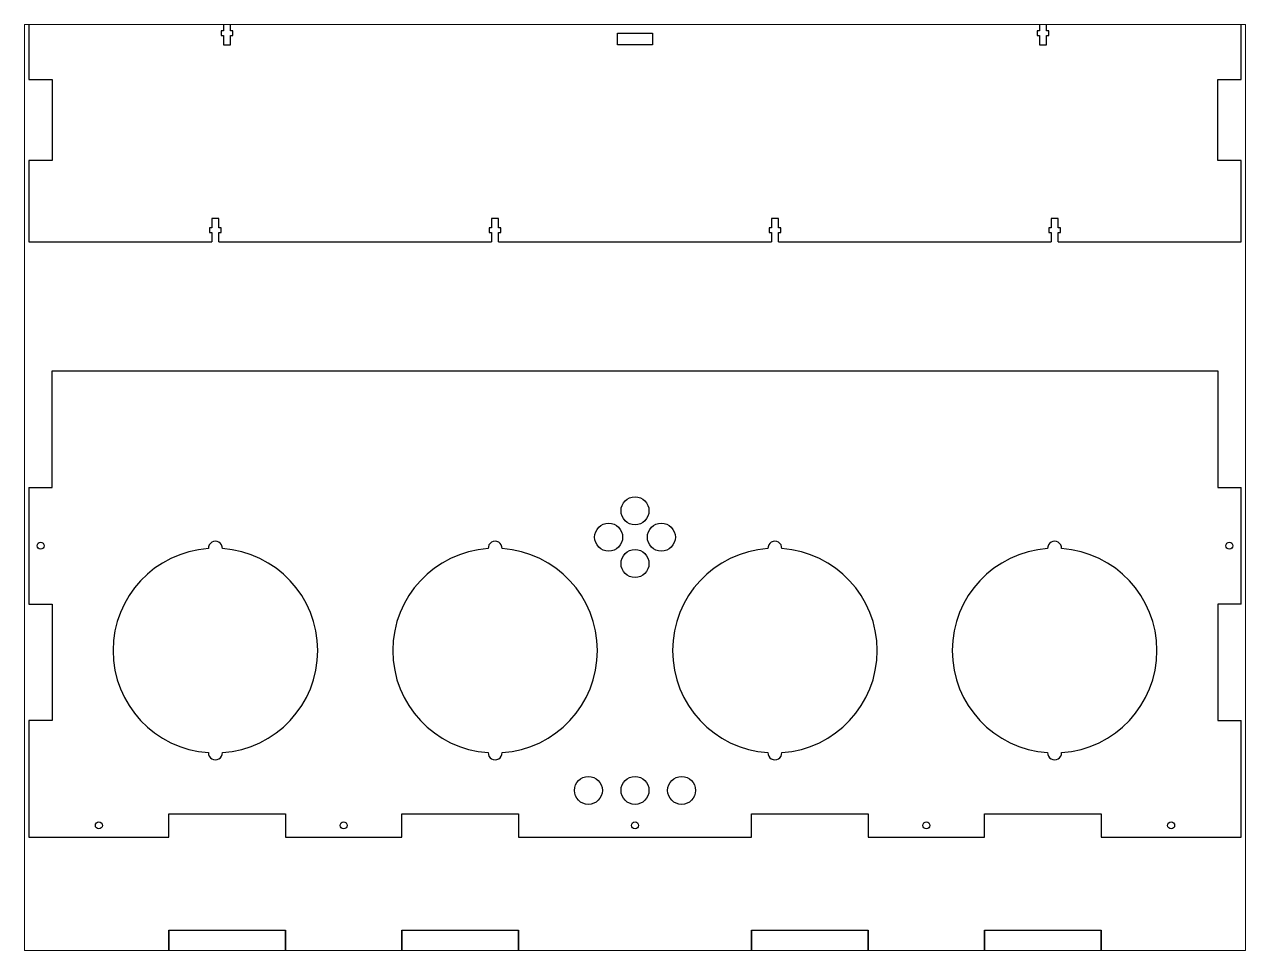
# Paper-space layout 'Layout1' of a CAD drawing. Header units: millimetres. Extents: x 26 to 231, y 20 to 176.
# The model-space entities are those that its viewports show. They can reach past a viewport. Long polylines and large blocks are cut down to what shows.
import ezdxf

# ---------------------------------------------------------------- set-up
doc = ezdxf.new("R2010")
doc.units = ezdxf.units.MM

msp = doc.modelspace()

# ---------------------------------------------------------------- linework, layer by layer
for p, q in [((252.5, 350), (267.5, 350)), ((252.5, 345), (267.5, 345))]:
    msp.add_line(p, q)
for points in [[(60, 360), (0, 360), (0, 325.13)], [(60, 360), (60, 350), (83.5, 350)], [(86.5, 350), (110, 350), (110, 360)], [(160, 360), (160, 350), (210, 350), (210, 360)], [(252.5, 350), (240, 350), (240, 360)], [(280, 360), (280, 350), (267.5, 350)], [(310, 360), (310, 350), (360, 350), (360, 360)], [(410, 360), (410, 350), (433.5, 350)], [(436.5, 350), (460, 350), (460, 360)], [(520, 325.13), (520, 360), (460, 360)], [(83.5, 346), (82.5, 346), (82.5, 344), (83.5, 344)], [(83.5, 350), (83.5, 346)], [(86.5, 346), (86.5, 350)], [(86.5, 344), (87.5, 344), (87.5, 346), (86.5, 346)], [(433.5, 346), (432.5, 346), (432.5, 344), (433.5, 344)], [(433.5, 350), (433.5, 346)], [(436.5, 346), (436.5, 350)], [(436.5, 344), (437.5, 344), (437.5, 346), (436.5, 346)], [(83.5, 344), (83.5, 340), (86.5, 340), (86.5, 344)], [(267.5, 345), (267.5, 340), (252.5, 340), (252.5, 345)], [(433.5, 344), (433.5, 340), (436.5, 340), (436.5, 344)], [(0, 325.13), (10, 325.13), (10, 290.27), (0, 290.27)], [(520, 290.27), (510, 290.27), (510, 325.13), (520, 325.13)], [(0, 290.27), (0, 255.4), (78.5, 255.4)], [(441.5, 255.4), (520, 255.4), (520, 290.27)], [(81.5, 261.4), (81.5, 265.4), (78.5, 265.4), (78.5, 261.4)], [(201.5, 261.4), (201.5, 265.4), (198.5, 265.4), (198.5, 261.4)], [(321.5, 261.4), (321.5, 265.4), (318.5, 265.4), (318.5, 261.4)], [(441.5, 261.4), (441.5, 265.4), (438.5, 265.4), (438.5, 261.4)], [(78.5, 261.4), (77.5, 261.4), (77.5, 259.4), (78.5, 259.4)], [(78.5, 259.4), (78.5, 255.4)], [(81.5, 259.4), (82.5, 259.4), (82.5, 261.4), (81.5, 261.4)], [(81.5, 255.4), (81.5, 259.4)], [(198.5, 261.4), (197.5, 261.4), (197.5, 259.4), (198.5, 259.4)], [(198.5, 259.4), (198.5, 255.4)], [(201.5, 259.4), (202.5, 259.4), (202.5, 261.4), (201.5, 261.4)], [(201.5, 255.4), (201.5, 259.4)], [(318.5, 261.4), (317.5, 261.4), (317.5, 259.4), (318.5, 259.4)], [(318.5, 259.4), (318.5, 255.4)], [(321.5, 259.4), (322.5, 259.4), (322.5, 261.4), (321.5, 261.4)], [(321.5, 255.4), (321.5, 259.4)], [(438.5, 261.4), (437.5, 261.4), (437.5, 259.4), (438.5, 259.4)], [(438.5, 259.4), (438.5, 255.4)], [(441.5, 259.4), (442.5, 259.4), (442.5, 261.4), (441.5, 261.4)], [(441.5, 255.4), (441.5, 259.4)], [(81.5, 255.4), (198.5, 255.4)], [(201.5, 255.4), (318.5, 255.4)], [(321.5, 255.4), (438.5, 255.4)], [(0, 150), (10, 150), (10, 200), (510, 200), (510, 150), (520, 150)], [(0, 150), (0, 100)], [(520, 100), (520, 150)], [(0, 100), (10, 100), (10, 50), (0, 50)], [(520, 100), (510, 100), (510, 50), (520, 50)], [(0, 50), (0, 0), (60, 0)], [(460, 0), (520, 0), (520, 50)], [(60, 0), (60, 10), (110, 10), (110, 0)], [(160, 0), (160, 10), (210, 10), (210, 0)], [(310, 0), (310, 10), (360, 10), (360, 0)], [(410, 0), (410, 10), (460, 10), (460, 0)], [(110, 0), (160, 0)], [(210, 0), (310, 0)], [(360, 0), (410, 0)], [(60, -40), (60, -40), (60, -50), (31.5, -50)], [(60, -40), (110, -40)], [(60, -50), (60, -50), (60, -40), (110, -40), (110, -50)], [(133.5, -50), (110, -50), (110, -40)], [(160, -40), (160, -50), (136.5, -50)], [(160, -50), (160, -40), (210, -40), (210, -50)], [(160, -40), (210, -40)], [(258.5, -50), (210, -50), (210, -40)], [(310, -40), (310, -50), (261.5, -50)], [(310, -50), (310, -40), (360, -40), (360, -50)], [(310, -40), (360, -40)], [(383.5, -50), (360, -50), (360, -40)], [(410, -40), (410, -50), (386.5, -50)], [(410, -50), (410, -40), (460, -40), (460, -50)], [(410, -40), (460, -40)], [(488.5, -50), (460, -50), (460, -40)], [(10, -50), (10, -65), (0, -65)], [(28.5, -50), (10, -50)], [(28.5, -50), (28.5, -54)], [(31.5, -54), (31.5, -50)], [(133.5, -50), (133.5, -54)], [(136.5, -54), (136.5, -50)], [(258.5, -50), (258.5, -54)], [(261.5, -54), (261.5, -50)], [(383.5, -50), (383.5, -54)], [(386.5, -54), (386.5, -50)], [(488.5, -50), (488.5, -54)], [(510, -50), (491.5, -50)], [(491.5, -54), (491.5, -50)], [(520, -65), (510, -65), (510, -50)]]:
    msp.add_lwpolyline(points)
for centre, radius in [((260, 140), 6), ((248.69, 128.69), 6), ((271.31, 128.69), 6), ((5, 125), 1.5), ((515, 125), 1.5), ((260, 117.37), 6), ((240, 20), 6), ((260, 20), 6), ((280, 20), 6), ((30, 5), 1.5), ((135, 5), 1.5), ((260, 5), 1.5), ((385, 5), 1.5), ((490, 5), 1.5)]:
    msp.add_circle(centre, radius)
for centre, radius, start, end in [((80, 123.9), 3, 358.0419, 181.9581), ((200, 123.9), 3, 358.0419, 181.9581), ((320, 123.9), 3, 358.0419, 181.9581), ((440, 123.9), 3, 358.0419, 181.9581), ((80, 80), 43.9, 93.9162, 266.0838), ((80, 80), 43.9, 273.9162, 86.0838), ((200, 80), 43.9, 93.9162, 266.0838), ((200, 80), 43.9, 273.9162, 86.0838), ((320, 80), 43.9, 93.9162, 266.0838), ((320, 80), 43.9, 273.9162, 86.0838), ((440, 80), 43.9, 93.9162, 266.0838), ((440, 80), 43.9, 273.9162, 86.0838), ((80, 36.1), 3, 178.0419, 1.9581), ((200, 36.1), 3, 178.0419, 1.9581), ((320, 36.1), 3, 178.0419, 1.9581), ((440, 36.1), 3, 178.0419, 1.9581)]:
    msp.add_arc(centre, radius, start, end)

psp = doc.layouts.get("Layout1")

# ---------------------------------------------------------------- viewports
at = {"layer": '0'}
psp.add_viewport(center=(128.5, 97.5), size=(205.6, 156), view_center_point=(260, 150), view_height=397.4751, dxfattribs=at)

doc.saveas('drawing.dxf')
